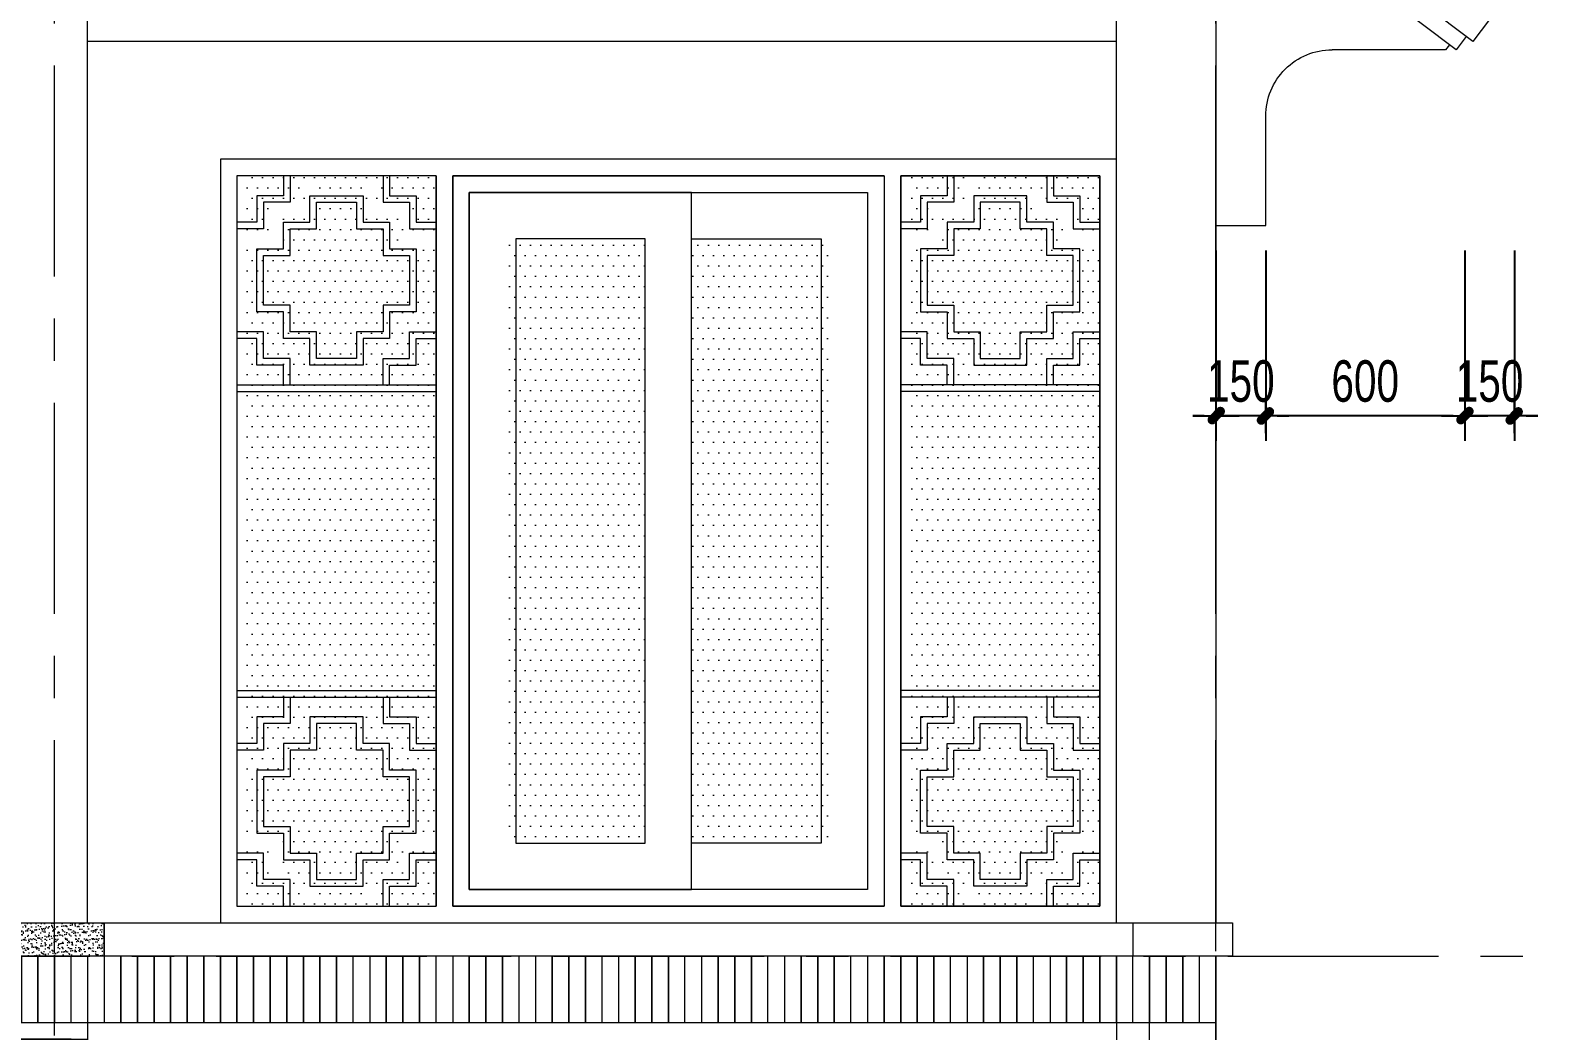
# Model space of a CAD drawing. Header units: inches. Extents: x 88947 to 296847, y 35049 to 161062.
# Drawn here: x 164875 to 169433, y 126605 to 129618 of the extents above; entities that cross this region are included whole.
import ezdxf

# ---------------------------------------------------------------- set-up
doc = ezdxf.new("R2010")
doc.units = ezdxf.units.IN
doc.header["$MEASUREMENT"] = 0
doc.header["$PDMODE"] = 1
doc.linetypes.add('ACAD_ISO03W100', pattern=[30, 12, -18])
doc.linetypes.add('CENTER', pattern=[50.8, 31.75, -6.35, 6.35, -6.35])
for name, color, linetype, lineweight in [('A-Dims', 145, 'Continuous', 25), ('CUA', 42, 'Continuous', 20), ('DIM', 7, 'Continuous', 25), ('HACTH', 8, 'Continuous', 5), ('HATCH', 8, 'Continuous', 5), ('KHUNG 1', 6, 'Continuous', 70), ('THAY', 3, 'Continuous', 18), ('TRUC', 252, 'ACAD_ISO03W100', 13), ('TUONG', 4, 'Continuous', 50), ('vdung', 56, 'Continuous', 9)]:
    doc.layers.add(name, color=color, linetype=linetype, lineweight=lineweight)
doc.styles.add('VNI-HELVE-CONDENSE', font='VNARIAL.TTF', dxfattribs={"width": 0.7})
doc.dimstyles.new('TAS-100', dxfattribs={"dimscale": 50, "dimtxt": 2.5, "dimasz": 0.7, "dimexe": 1.5, "dimexo": 1.5, "dimgap": 0.8, "dimtad": 1, "dimdec": 0, "dimzin": 3, "dimdsep": 46, "dimtxsty": 'VNI-HELVE-CONDENSE', "dimblk": 'TICK', "dimcen": 2.5, "dimclrt": 71, "dimazin": 2, "dimtfac": 0.75, "dimtdec": 0, "dimtix": 1, "dimtmove": 2, "dimatfit": 2, "dimldrblk": 'TICK123', "dimfxl": 1.5, "dimtolj": 1, "dimtzin": 0, "dimarcsym": 0})
pattern_1 = [(180, (1285.023, 940), (-15.625, 31.25), [0, -31.25])]
pattern_2 = [(7e-15, (1414.978, 940), (15.625, 31.25), [0, -31.25])]

# ---------------------------------------------------------------- blocks, each defined once
blk = doc.blocks.new('TICK')
at = {"layer": 'A-Dims', "color": 1}
for p, q in [((0, 1.5), (0, -1.5)), ((-2, 0), (2, 0))]:
    blk.add_line(p, q, dxfattribs=at)
at = {"layer": 'A-Dims', "color": 1, "const_width": 0.788}
blk.add_lwpolyline([(-0.33, -0.35), (0.38, 0.38)], dxfattribs=at)
at = {"layer": 'A-Dims', "color": 1, "const_width": 0.394}
for points in [[(0.24, 0.52, -0.414214), (0.52, 0.52, -1)], [(0.52, 0.52, -0.414214), (0.52, 0.24, -1)], [(-0.47, -0.21, 0.414214), (-0.47, -0.49, 1)], [(-0.47, -0.49, 0.414214), (-0.19, -0.49, 1)]]:
    blk.add_lwpolyline(points, format="xyb", dxfattribs=at)
blk = doc.blocks.new('*D930')
at = {"layer": 'Defpoints', "color": 0}
for p in [(168597.7, 129030.3), (169197.3, 129030.3), (168597.7, 128457.4)]:
    blk.add_point(p, dxfattribs=at)
at = {"layer": 'DIM', "color": 0, "lineweight": -2}
for p, q in [((168597.7, 128955.3), (168597.7, 128382.4)), ((169197.3, 128955.3), (169197.3, 128382.4)), ((169162.3, 128457.4), (168632.7, 128457.4))]:
    blk.add_line(p, q, dxfattribs=at)
at = {"layer": 'DIM', "color": 0, "lineweight": -2, "xscale": 35, "yscale": 35, "zscale": 35, "rotation": 180}
blk.add_blockref('TICK', (168597.7, 128457.4), dxfattribs=at)
at = {"layer": 'DIM', "color": 0, "lineweight": -2, "xscale": 35, "yscale": 35, "zscale": 35}
blk.add_blockref('TICK', (169197.3, 128457.4), dxfattribs=at)
at = {"layer": 'DIM', "color": 71, "insert": (168897.5, 128561.2), "char_height": 125, "attachment_point": 5, "style": 'VNI-HELVE-CONDENSE'}
blk.add_mtext('\\A1;600', dxfattribs=at)
blk = doc.blocks.new('TICK123')
at = {"layer": 'A-Dims', "color": 1}
blk.add_lwpolyline([(0.05, 0, 0, 0.84, 0), (-2.11, 0, 8.4, 8.4, 0)], format="xyseb", dxfattribs=at)
blk = doc.blocks.new('*D931')
at = {"layer": 'Defpoints', "color": 0}
for p in [(168447.7, 129030.3), (168597.7, 129030.3), (168447.7, 128457.4)]:
    blk.add_point(p, dxfattribs=at)
at = {"layer": 'DIM', "color": 0, "lineweight": -2}
for p, q in [((168447.7, 128955.3), (168447.7, 128382.4)), ((168597.7, 128955.3), (168597.7, 128382.4)), ((168412.7, 128457.4), (168377.7, 128457.4)), ((168597.7, 128457.4), (168447.7, 128457.4)), ((168632.7, 128457.4), (168667.7, 128457.4))]:
    blk.add_line(p, q, dxfattribs=at)
at = {"layer": 'DIM', "color": 0, "lineweight": -2, "xscale": 35, "yscale": 35, "zscale": 35}
blk.add_blockref('TICK', (168447.7, 128457.4), dxfattribs=at)
at = {"layer": 'DIM', "color": 0, "lineweight": -2, "xscale": 35, "yscale": 35, "zscale": 35, "rotation": 180}
blk.add_blockref('TICK', (168597.7, 128457.4), dxfattribs=at)
at = {"layer": 'DIM', "color": 71, "insert": (168522.7, 128561.2), "char_height": 125, "attachment_point": 5, "style": 'VNI-HELVE-CONDENSE'}
blk.add_mtext('\\A1;150', dxfattribs=at)
blk = doc.blocks.new('*D932')
at = {"layer": 'Defpoints', "color": 0}
for p in [(169197.3, 129030.3), (169347.3, 129030.3), (169197.3, 128457.4)]:
    blk.add_point(p, dxfattribs=at)
at = {"layer": 'DIM', "color": 0, "lineweight": -2}
for p, q in [((169197.3, 128955.3), (169197.3, 128382.4)), ((169347.3, 128955.3), (169347.3, 128382.4)), ((169162.3, 128457.4), (169127.3, 128457.4)), ((169347.3, 128457.4), (169197.3, 128457.4)), ((169382.3, 128457.4), (169417.3, 128457.4))]:
    blk.add_line(p, q, dxfattribs=at)
at = {"layer": 'DIM', "color": 0, "lineweight": -2, "xscale": 35, "yscale": 35, "zscale": 35}
blk.add_blockref('TICK', (169197.3, 128457.4), dxfattribs=at)
at = {"layer": 'DIM', "color": 0, "lineweight": -2, "xscale": 35, "yscale": 35, "zscale": 35, "rotation": 180}
blk.add_blockref('TICK', (169347.3, 128457.4), dxfattribs=at)
at = {"layer": 'DIM', "color": 71, "insert": (169272.3, 128561.2), "char_height": 125, "attachment_point": 5, "style": 'VNI-HELVE-CONDENSE'}
blk.add_mtext('\\A1;150', dxfattribs=at)
blk = doc.blocks.new('*D3778')
at = {"layer": 'Defpoints', "color": 0}
for p in [(168597.7, 129030.3), (169197.3, 129030.3), (168597.7, 128457.4)]:
    blk.add_point(p, dxfattribs=at)
at = {"layer": 'DIM', "color": 0, "lineweight": -2}
for p, q in [((168597.7, 128955.3), (168597.7, 128382.4)), ((169197.3, 128955.3), (169197.3, 128382.4)), ((169162.3, 128457.4), (168632.7, 128457.4))]:
    blk.add_line(p, q, dxfattribs=at)
at = {"layer": 'DIM', "color": 0, "lineweight": -2, "xscale": 35, "yscale": 35, "zscale": 35, "rotation": 180}
blk.add_blockref('TICK', (168597.7, 128457.4), dxfattribs=at)
at = {"layer": 'DIM', "color": 0, "lineweight": -2, "xscale": 35, "yscale": 35, "zscale": 35}
blk.add_blockref('TICK', (169197.3, 128457.4), dxfattribs=at)
at = {"layer": 'DIM', "color": 71, "insert": (168897.5, 128561.2), "char_height": 125, "attachment_point": 5, "style": 'VNI-HELVE-CONDENSE'}
blk.add_mtext('\\A1;600', dxfattribs=at)
blk = doc.blocks.new('*D3779')
at = {"layer": 'Defpoints', "color": 0}
for p in [(168447.7, 129030.3), (168597.7, 129030.3), (168447.7, 128457.4)]:
    blk.add_point(p, dxfattribs=at)
at = {"layer": 'DIM', "color": 0, "lineweight": -2}
for p, q in [((168447.7, 128955.3), (168447.7, 128382.4)), ((168597.7, 128955.3), (168597.7, 128382.4)), ((168412.7, 128457.4), (168377.7, 128457.4)), ((168597.7, 128457.4), (168447.7, 128457.4)), ((168632.7, 128457.4), (168667.7, 128457.4))]:
    blk.add_line(p, q, dxfattribs=at)
at = {"layer": 'DIM', "color": 0, "lineweight": -2, "xscale": 35, "yscale": 35, "zscale": 35}
blk.add_blockref('TICK', (168447.7, 128457.4), dxfattribs=at)
at = {"layer": 'DIM', "color": 0, "lineweight": -2, "xscale": 35, "yscale": 35, "zscale": 35, "rotation": 180}
blk.add_blockref('TICK', (168597.7, 128457.4), dxfattribs=at)
at = {"layer": 'DIM', "color": 71, "insert": (168522.7, 128561.2), "char_height": 125, "attachment_point": 5, "style": 'VNI-HELVE-CONDENSE'}
blk.add_mtext('\\A1;150', dxfattribs=at)
blk = doc.blocks.new('*D3780')
at = {"layer": 'Defpoints', "color": 0}
for p in [(169197.3, 129030.3), (169347.3, 129030.3), (169197.3, 128457.4)]:
    blk.add_point(p, dxfattribs=at)
at = {"layer": 'DIM', "color": 0, "lineweight": -2}
for p, q in [((169197.3, 128955.3), (169197.3, 128382.4)), ((169347.3, 128955.3), (169347.3, 128382.4)), ((169162.3, 128457.4), (169127.3, 128457.4)), ((169347.3, 128457.4), (169197.3, 128457.4)), ((169382.3, 128457.4), (169417.3, 128457.4))]:
    blk.add_line(p, q, dxfattribs=at)
at = {"layer": 'DIM', "color": 0, "lineweight": -2, "xscale": 35, "yscale": 35, "zscale": 35}
blk.add_blockref('TICK', (169197.3, 128457.4), dxfattribs=at)
at = {"layer": 'DIM', "color": 0, "lineweight": -2, "xscale": 35, "yscale": 35, "zscale": 35, "rotation": 180}
blk.add_blockref('TICK', (169347.3, 128457.4), dxfattribs=at)
at = {"layer": 'DIM', "color": 71, "insert": (169272.3, 128561.2), "char_height": 125, "attachment_point": 5, "style": 'VNI-HELVE-CONDENSE'}
blk.add_mtext('\\A1;150', dxfattribs=at)
blk = doc.blocks.new('A$C5E6024E7')
at = {"layer": 'HACTH'}
h = blk.add_hatch(dxfattribs=at)
h.set_pattern_fill('AR-SAND', color=256, scale=10, style=0)
h.set_pattern_definition([(37.5, (-350, 450), (-0.62993, 19.26824), [0, -15.2, 0, -17, 0, -16.25]), (7.5, (-350, 450), (17.6978, 28.2215), [0, -8.2, 0, -13.7, 0, -5.25]), (327.5, (-362.3, 450), (31.1414, 0.0566), [0, -5, 0, -18, 0, -23.5]), (317.5, (-362.3, 450), (30.0613, 8.7768), [0, -2.5, 0, -11.8, 0, -13.5])])
h.paths.add_polyline_path([(50, 550), (0, 550), (-350, 550), (-350, 450), (-249.8, 450), (-249.8, 450), (-199.8, 450), (-199.8, 450), (-149.8, 450), (-99.8, 450), (-49.8, 450), (-49.8, 450), (50, 450)])
for points in [[(-249.8, 450), (-249.8, 250), (-199.8, 250), (-199.8, 450)], [(-199.8, 450), (-199.8, 250), (-149.8, 250), (-149.8, 450)], [(-149.8, 450), (-149.8, 250), (-99.8, 250), (-99.8, 450)], [(-99.8, 450), (-99.8, 250), (-49.8, 250), (-49.8, 450)], [(-249.8, 200), (-249.8, 0), (-199.8, 0), (-199.8, 200)], [(-199.8, 200), (-199.8, 0), (-149.8, 0), (-149.8, 200)], [(-149.8, 200), (-149.8, 0), (-99.8, 0), (-99.8, 200)], [(-99.8, 200), (-99.8, 0), (-49.8, 0), (-49.8, 200)]]:
    blk.add_lwpolyline(points, close=True, dxfattribs=at)
for points in [[(-300, 250), (0, 250)], [(-300, 200), (0, 200)]]:
    blk.add_lwpolyline(points, dxfattribs=at)
at = {"layer": 'THAY'}
for points in [[(50, 450), (-350, 450), (-350, 550), (0, 550), (50, 550), (50, 450)], [(0, 450), (0, 0), (-300, 0), (-300, 450)]]:
    blk.add_lwpolyline(points, dxfattribs=at)
blk = doc.blocks.new('A$C4EF03B2E')
at = {"layer": 'THAY'}
for points in [[(-50, 7424.4), (-905.8, 6779.5), (-773.7, 6604.5), (-753.8, 6619.6), (-723.5, 6579.5), (-703.6, 6594.6), (-692.2, 6579.5), (-350, 6579.5)], [(-869.8, 6731.8), (-50, 7349.6)], [(-753.8, 6619.6), (-50, 7149.9)], [(-723.5, 6579.6), (-50, 7087.1)], [(0, 4062.1), (-905.8, 3379.5), (-773.7, 3204.5), (-753.8, 3219.6), (-723.5, 3179.5), (-703.6, 3194.6), (-692.2, 3179.5), (-350, 3179.5)], [(-869.8, 3331.8), (0, 3987.2)], [(-753.8, 3219.6), (0, 3787.6)], [(-723.5, 3179.6), (-5.8, 3720.4)]]:
    blk.add_lwpolyline(points, dxfattribs=at)
for points in [[(-150, 3949.1), (-150, 6379.5, 0.414214), (-350, 6579.5)], [(0, 2650), (0, 2650), (-150, 2650), (-150, 2979.5, 0.414214), (-350, 3179.5)]]:
    blk.add_lwpolyline(points, format="xyb", dxfattribs=at)
blk = doc.blocks.new('A$C7AC3160D')
at = {"layer": 'CUA'}
for points in [[(160, 0), (160, -80), (80, -80), (80, -160), (0, -160)], [(140, 0), (140, -60), (60, -60), (60, -140), (0, -140)], [(440, 0), (440, -80), (520, -80), (520, -160), (600, -160)], [(460, 0), (460, -60), (540, -60), (540, -140), (600, -140)], [(520, -240), (440, -240), (440, -160), (360, -160), (360, -80), (240, -80), (240, -160), (160, -160), (160, -240), (80, -240), (80, -390), (160, -390), (160, -470), (240, -470), (240, -550), (360, -550), (360, -470), (440, -470), (440, -390), (520, -390), (520, -240)], [(160, -630), (160, -550), (80, -550), (80, -470), (0, -470)], [(140, -630), (140, -570), (60, -570), (60, -490), (0, -490)], [(440, -630), (440, -550), (520, -550), (520, -470), (600, -470)], [(460, -630), (460, -570), (540, -570), (540, -490), (600, -490)], [(600, -630), (0, -630)], [(600, -650), (0, -650)]]:
    blk.add_lwpolyline(points, dxfattribs=at)
blk.add_lwpolyline([(540, -220), (460, -220), (460, -140), (380, -140), (380, -60), (220, -60), (220, -140), (140, -140), (140, -220), (60, -220), (60, -410), (140, -410), (140, -490), (220, -490), (220, -570), (380, -570), (380, -490), (460, -490), (460, -410), (540, -410)], close=True, dxfattribs=at)
blk = doc.blocks.new('A$C7E0F6372')
at = {"layer": 'HACTH'}
h = blk.add_hatch(dxfattribs=at)
h.set_pattern_fill('DOTS', color=256, scale=500, style=0)
h.set_pattern_definition(pattern_1)
h.paths.add_polyline_path([(1280, 240), (1280, 2060), (865, 2060), (865, 240)])
h = blk.add_hatch(dxfattribs=at)
h.set_pattern_fill('DOTS', color=256, scale=500, style=0)
h.set_pattern_definition(pattern_1)
h.paths.add_polyline_path([(1280, 240), (1280, 2060), (865, 2060), (865, 240)])
h = blk.add_hatch(dxfattribs=at)
h.set_pattern_fill('DOTS', color=256, scale=500, style=0)
h.set_pattern_definition(pattern_2)
h.paths.add_polyline_path([(1420, 2060), (1835, 2060), (1835, 240), (1420, 240)])
h = blk.add_hatch(dxfattribs=at)
h.set_pattern_fill('DOTS', color=256, scale=500, style=0)
h.set_pattern_definition(pattern_2)
h.paths.add_polyline_path([(1420, 2060), (1810, 2060), (1810, 240), (1420, 240)])
at = {"layer": 'HATCH'}
h = blk.add_hatch(dxfattribs=at)
h.set_pattern_fill('DOTS', color=256, scale=500, style=0)
h.set_pattern_definition([(180, (625.022, 50.008), (-15.625, 31.25), [0, -31.25])])
h.paths.add_polyline_path([(50, 2050), (150, 2050), (150, 2150), (250, 2150), (250, 2250), (425, 2250), (425, 2150), (525, 2150), (525, 2050), (625, 2050), (625, 250), (525, 250), (525, 150), (425, 150), (425, 50), (250, 50), (250, 150), (150, 150), (150, 250), (50, 250)])
h.paths.add_polyline_path([(445, 2250), (625, 2250), (625, 2070), (545, 2070), (545, 2170), (445, 2170)], flags=17)
h.paths.add_polyline_path([(50, 2250), (230, 2250), (230, 2170), (130, 2170), (130, 2070), (50, 2070)], flags=17)
h.paths.add_polyline_path([(50, 230), (130, 230), (130, 130), (230, 130), (230, 50), (50, 50)], flags=17)
h.paths.add_polyline_path([(445, 130), (545, 130), (545, 230), (625, 230), (625, 50), (445, 50)])
h = blk.add_hatch(dxfattribs=at)
h.set_pattern_fill('DOTS', color=256, scale=500, style=0)
h.set_pattern_definition([(0, (2049.978, 50.008), (15.625, 31.25), [0, -31.25])])
h.paths.add_polyline_path([(2625, 2050), (2525, 2050), (2525, 2150), (2425, 2150), (2425, 2250), (2250, 2250), (2250, 2150), (2150, 2150), (2150, 2050), (2050, 2050), (2050, 250), (2150, 250), (2150, 150), (2250, 150), (2250, 50), (2425, 50), (2425, 150), (2525, 150), (2525, 250), (2625, 250)])
h.paths.add_polyline_path([(2230, 2250), (2050, 2250), (2050, 2070), (2130, 2070), (2130, 2170), (2230, 2170)], flags=17)
h.paths.add_polyline_path([(2625, 2250), (2445, 2250), (2445, 2170), (2545, 2170), (2545, 2070), (2625, 2070)], flags=17)
h.paths.add_polyline_path([(2625, 230), (2545, 230), (2545, 130), (2445, 130), (2445, 50), (2625, 50)], flags=17)
h.paths.add_polyline_path([(2230, 130), (2130, 130), (2130, 230), (2050, 230), (2050, 50), (2230, 50)])
at = {"layer": 'CUA'}
for points in [[(0, 0), (0, 2300), (2700, 2300), (2700, 0)], [(650, 2250), (50, 2250), (50, 50), (650, 50)], [(2000, 2250), (700, 2250), (700, 50), (2000, 50)], [(2050, 2250), (2650, 2250), (2650, 50), (2050, 50)], [(1280, 2200), (1950, 2200), (1950, 100), (1280, 100)], [(1420, 2060), (1810, 2060), (1810, 240), (1420, 240)]]:
    blk.add_lwpolyline(points, close=True, dxfattribs=at)
for points in [[(650, 50), (50, 50), (50, 2250), (650, 2250)], [(650, 2250), (650, 50)], [(700, 2250), (2000, 2250)], [(700, 2250), (700, 50)], [(2000, 2250), (2000, 50)], [(2050, 2250), (2650, 2250), (2650, 50), (2050, 50)], [(2050, 2250), (2050, 50)], [(750, 2200), (750, 100), (1950, 100), (1950, 2200), (750, 2200)], [(1490, 2200), (750, 2200), (750, 100), (1490, 100)], [(1280, 2060), (890, 2060), (890, 240), (1280, 240)], [(2000, 50), (700, 50)]]:
    blk.add_lwpolyline(points, dxfattribs=at)
at = {"layer": 'vdung', "xscale": -1}
blk.add_blockref('A$C7AC3160D', (650, 2250), dxfattribs=at)
at = {"layer": 'vdung'}
blk.add_blockref('A$C7AC3160D', (2050, 2250), dxfattribs=at)
at = {"layer": 'vdung', "rotation": 180}
blk.add_blockref('A$C7AC3160D', (650, 50), dxfattribs=at)
at = {"layer": 'vdung', "xscale": -1, "rotation": 180}
blk.add_blockref('A$C7AC3160D', (2050, 50), dxfattribs=at)

msp = doc.modelspace()

# ---------------------------------------------------------------- linework, layer by layer
at = {"layer": 'HACTH'}
for points in [[(165097.7, 126830.3), (165097.7, 126630.3), (165147.7, 126630.3), (165147.7, 126830.3)], [(165097.7, 126830.3), (165097.7, 126630.3), (165147.7, 126630.3), (165147.7, 126830.3)], [(165147.7, 126830.3), (165147.7, 126630.3), (165197.7, 126630.3), (165197.7, 126830.3)], [(165147.7, 126830.3), (165147.7, 126630.3), (165197.7, 126630.3), (165197.7, 126830.3)], [(165197.7, 126830.3), (165197.7, 126630.3), (165247.7, 126630.3), (165247.7, 126830.3)], [(165197.7, 126830.3), (165197.7, 126630.3), (165247.7, 126630.3), (165247.7, 126830.3)], [(165247.7, 126830.3), (165247.7, 126630.3), (165297.7, 126630.3), (165297.7, 126830.3)], [(165247.7, 126830.3), (165247.7, 126630.3), (165297.7, 126630.3), (165297.7, 126830.3)], [(165297.7, 126830.3), (165297.7, 126630.3), (165347.7, 126630.3), (165347.7, 126830.3)], [(165297.7, 126830.3), (165297.7, 126630.3), (165347.7, 126630.3), (165347.7, 126830.3)], [(165347.7, 126830.3), (165347.7, 126630.3), (165397.7, 126630.3), (165397.7, 126830.3)], [(165347.7, 126830.3), (165347.7, 126630.3), (165397.7, 126630.3), (165397.7, 126830.3)], [(165397.7, 126830.3), (165397.7, 126630.3), (165447.7, 126630.3), (165447.7, 126830.3)], [(165397.7, 126830.3), (165397.7, 126630.3), (165447.7, 126630.3), (165447.7, 126830.3)], [(165447.7, 126830.3), (165447.7, 126630.3), (165497.7, 126630.3), (165497.7, 126830.3)], [(165447.7, 126830.3), (165447.7, 126630.3), (165497.7, 126630.3), (165497.7, 126830.3)], [(165497.7, 126830.3), (165497.7, 126630.3), (165547.7, 126630.3), (165547.7, 126830.3)], [(165497.7, 126830.3), (165497.7, 126630.3), (165547.7, 126630.3), (165547.7, 126830.3)], [(165547.7, 126830.3), (165547.7, 126630.3), (165597.7, 126630.3), (165597.7, 126830.3)], [(165547.7, 126830.3), (165547.7, 126630.3), (165597.7, 126630.3), (165597.7, 126830.3)], [(165597.7, 126830.3), (165597.7, 126630.3), (165647.7, 126630.3), (165647.7, 126830.3)], [(165597.7, 126830.3), (165597.7, 126630.3), (165647.7, 126630.3), (165647.7, 126830.3)], [(165647.7, 126830.3), (165647.7, 126630.3), (165697.7, 126630.3), (165697.7, 126830.3)], [(165647.7, 126830.3), (165647.7, 126630.3), (165697.7, 126630.3), (165697.7, 126830.3)], [(165697.7, 126830.3), (165697.7, 126630.3), (165747.7, 126630.3), (165747.7, 126830.3)], [(165697.7, 126830.3), (165697.7, 126630.3), (165747.7, 126630.3), (165747.7, 126830.3)], [(165747.7, 126830.3), (165747.7, 126630.3), (165797.7, 126630.3), (165797.7, 126830.3)], [(165747.7, 126830.3), (165747.7, 126630.3), (165797.7, 126630.3), (165797.7, 126830.3)], [(165797.7, 126830.3), (165797.7, 126630.3), (165847.7, 126630.3), (165847.7, 126830.3)], [(165797.7, 126830.3), (165797.7, 126630.3), (165847.7, 126630.3), (165847.7, 126830.3)], [(165897.7, 126830.3), (165897.7, 126630.3), (165947.7, 126630.3), (165947.7, 126830.3)], [(165897.7, 126830.3), (165897.7, 126630.3), (165947.7, 126630.3), (165947.7, 126830.3)], [(165947.7, 126830.3), (165947.7, 126630.3), (165997.7, 126630.3), (165997.7, 126830.3)], [(165947.7, 126830.3), (165947.7, 126630.3), (165997.7, 126630.3), (165997.7, 126830.3)], [(165997.7, 126830.3), (165997.7, 126630.3), (166047.7, 126630.3), (166047.7, 126830.3)], [(165997.7, 126830.3), (165997.7, 126630.3), (166047.7, 126630.3), (166047.7, 126830.3)], [(166047.7, 126830.3), (166047.7, 126630.3), (166097.7, 126630.3), (166097.7, 126830.3)], [(166047.7, 126830.3), (166047.7, 126630.3), (166097.7, 126630.3), (166097.7, 126830.3)], [(166147.7, 126830.3), (166147.7, 126630.3), (166197.7, 126630.3), (166197.7, 126830.3)], [(166147.7, 126830.3), (166147.7, 126630.3), (166197.7, 126630.3), (166197.7, 126830.3)], [(166197.7, 126830.3), (166197.7, 126630.3), (166247.7, 126630.3), (166247.7, 126830.3)], [(166197.7, 126830.3), (166197.7, 126630.3), (166247.7, 126630.3), (166247.7, 126830.3)], [(166247.7, 126830.3), (166247.7, 126630.3), (166297.7, 126630.3), (166297.7, 126830.3)], [(166247.7, 126830.3), (166247.7, 126630.3), (166297.7, 126630.3), (166297.7, 126830.3)], [(166297.7, 126830.3), (166297.7, 126630.3), (166347.7, 126630.3), (166347.7, 126830.3)], [(166297.7, 126830.3), (166297.7, 126630.3), (166347.7, 126630.3), (166347.7, 126830.3)], [(166397.7, 126830.3), (166397.7, 126630.3), (166447.7, 126630.3), (166447.7, 126830.3)], [(166397.7, 126830.3), (166397.7, 126630.3), (166447.7, 126630.3), (166447.7, 126830.3)], [(166447.7, 126830.3), (166447.7, 126630.3), (166497.7, 126630.3), (166497.7, 126830.3)], [(166447.7, 126830.3), (166447.7, 126630.3), (166497.7, 126630.3), (166497.7, 126830.3)], [(166497.7, 126830.3), (166497.7, 126630.3), (166547.7, 126630.3), (166547.7, 126830.3)], [(166497.7, 126830.3), (166497.7, 126630.3), (166547.7, 126630.3), (166547.7, 126830.3)], [(166547.7, 126830.3), (166547.7, 126630.3), (166597.7, 126630.3), (166597.7, 126830.3)], [(166547.7, 126830.3), (166547.7, 126630.3), (166597.7, 126630.3), (166597.7, 126830.3)], [(166647.7, 126830.3), (166647.7, 126630.3), (166697.7, 126630.3), (166697.7, 126830.3)], [(166647.7, 126830.3), (166647.7, 126630.3), (166697.7, 126630.3), (166697.7, 126830.3)], [(166697.7, 126830.3), (166697.7, 126630.3), (166747.7, 126630.3), (166747.7, 126830.3)], [(166697.7, 126830.3), (166697.7, 126630.3), (166747.7, 126630.3), (166747.7, 126830.3)], [(166747.7, 126830.3), (166747.7, 126630.3), (166797.7, 126630.3), (166797.7, 126830.3)], [(166747.7, 126830.3), (166747.7, 126630.3), (166797.7, 126630.3), (166797.7, 126830.3)], [(166797.7, 126830.3), (166797.7, 126630.3), (166847.7, 126630.3), (166847.7, 126830.3)], [(166797.7, 126830.3), (166797.7, 126630.3), (166847.7, 126630.3), (166847.7, 126830.3)], [(166897.7, 126830.3), (166897.7, 126630.3), (166947.7, 126630.3), (166947.7, 126830.3)], [(166897.7, 126830.3), (166897.7, 126630.3), (166947.7, 126630.3), (166947.7, 126830.3)], [(166947.7, 126830.3), (166947.7, 126630.3), (166997.7, 126630.3), (166997.7, 126830.3)], [(166947.7, 126830.3), (166947.7, 126630.3), (166997.7, 126630.3), (166997.7, 126830.3)], [(166997.7, 126830.3), (166997.7, 126630.3), (167047.7, 126630.3), (167047.7, 126830.3)], [(166997.7, 126830.3), (166997.7, 126630.3), (167047.7, 126630.3), (167047.7, 126830.3)], [(167047.7, 126830.3), (167047.7, 126630.3), (167097.7, 126630.3), (167097.7, 126830.3)], [(167047.7, 126830.3), (167047.7, 126630.3), (167097.7, 126630.3), (167097.7, 126830.3)], [(167147.7, 126830.3), (167147.7, 126630.3), (167197.7, 126630.3), (167197.7, 126830.3)], [(167147.7, 126830.3), (167147.7, 126630.3), (167197.7, 126630.3), (167197.7, 126830.3)], [(167197.7, 126830.3), (167197.7, 126630.3), (167247.7, 126630.3), (167247.7, 126830.3)], [(167197.7, 126830.3), (167197.7, 126630.3), (167247.7, 126630.3), (167247.7, 126830.3)], [(167247.7, 126830.3), (167247.7, 126630.3), (167297.7, 126630.3), (167297.7, 126830.3)], [(167247.7, 126830.3), (167247.7, 126630.3), (167297.7, 126630.3), (167297.7, 126830.3)], [(167297.7, 126830.3), (167297.7, 126630.3), (167347.7, 126630.3), (167347.7, 126830.3)], [(167297.7, 126830.3), (167297.7, 126630.3), (167347.7, 126630.3), (167347.7, 126830.3)], [(167397.7, 126830.3), (167397.7, 126630.3), (167447.7, 126630.3), (167447.7, 126830.3)], [(167397.7, 126830.3), (167397.7, 126630.3), (167447.7, 126630.3), (167447.7, 126830.3)], [(167447.7, 126830.3), (167447.7, 126630.3), (167497.7, 126630.3), (167497.7, 126830.3)], [(167447.7, 126830.3), (167447.7, 126630.3), (167497.7, 126630.3), (167497.7, 126830.3)], [(167497.7, 126830.3), (167497.7, 126630.3), (167547.7, 126630.3), (167547.7, 126830.3)], [(167497.7, 126830.3), (167497.7, 126630.3), (167547.7, 126630.3), (167547.7, 126830.3)], [(167547.7, 126830.3), (167547.7, 126630.3), (167597.7, 126630.3), (167597.7, 126830.3)], [(167547.7, 126830.3), (167547.7, 126630.3), (167597.7, 126630.3), (167597.7, 126830.3)], [(167597.7, 126830.3), (167597.7, 126630.3), (167647.7, 126630.3), (167647.7, 126830.3)], [(167597.7, 126830.3), (167597.7, 126630.3), (167647.7, 126630.3), (167647.7, 126830.3)], [(167697.7, 126830.3), (167697.7, 126630.3), (167747.7, 126630.3), (167747.7, 126830.3)], [(167697.7, 126830.3), (167697.7, 126630.3), (167747.7, 126630.3), (167747.7, 126830.3)], [(167747.7, 126830.3), (167747.7, 126630.3), (167797.7, 126630.3), (167797.7, 126830.3)], [(167747.7, 126830.3), (167747.7, 126630.3), (167797.7, 126630.3), (167797.7, 126830.3)], [(167797.7, 126830.3), (167797.7, 126630.3), (167847.7, 126630.3), (167847.7, 126830.3)], [(167797.7, 126830.3), (167797.7, 126630.3), (167847.7, 126630.3), (167847.7, 126830.3)], [(167847.7, 126830.3), (167847.7, 126630.3), (167897.7, 126630.3), (167897.7, 126830.3)], [(167847.7, 126830.3), (167847.7, 126630.3), (167897.7, 126630.3), (167897.7, 126830.3)], [(167947.7, 126830.3), (167947.7, 126630.3), (167997.7, 126630.3), (167997.7, 126830.3)], [(167947.7, 126830.3), (167947.7, 126630.3), (167997.7, 126630.3), (167997.7, 126830.3)], [(167997.7, 126830.3), (167997.7, 126630.3), (168047.7, 126630.3), (168047.7, 126830.3)], [(167997.7, 126830.3), (167997.7, 126630.3), (168047.7, 126630.3), (168047.7, 126830.3)], [(168047.7, 126830.3), (168047.7, 126630.3), (168097.7, 126630.3), (168097.7, 126830.3)], [(168047.7, 126830.3), (168047.7, 126630.3), (168097.7, 126630.3), (168097.7, 126830.3)], [(168097.7, 126830.3), (168097.7, 126630.3), (168147.7, 126630.3), (168147.7, 126830.3)], [(168097.7, 126830.3), (168097.7, 126630.3), (168147.7, 126630.3), (168147.7, 126830.3)], [(168147.7, 126830.3), (168147.7, 126630.3), (168197.7, 126630.3), (168197.7, 126830.3)], [(168147.7, 126830.3), (168147.7, 126630.3), (168197.7, 126630.3), (168197.7, 126830.3)], [(168247.7, 126830.3), (168247.7, 126630.3), (168297.7, 126630.3), (168297.7, 126830.3)], [(168247.7, 126830.3), (168247.7, 126630.3), (168297.7, 126630.3), (168297.7, 126830.3)], [(168297.7, 126830.3), (168297.7, 126630.3), (168347.7, 126630.3), (168347.7, 126830.3)], [(168297.7, 126830.3), (168297.7, 126630.3), (168347.7, 126630.3), (168347.7, 126830.3)], [(168347.7, 126830.3), (168347.7, 126630.3), (168397.7, 126630.3), (168397.7, 126830.3)], [(168347.7, 126830.3), (168347.7, 126630.3), (168397.7, 126630.3), (168397.7, 126830.3)]]:
    msp.add_lwpolyline(points, close=True, dxfattribs=at)
msp.add_lwpolyline([(165047.7, 126630.3), (168447.7, 126630.3)], dxfattribs=at)
msp.add_lwpolyline([(165047.7, 126630.3), (168447.7, 126630.3)], dxfattribs=at)
at = {"layer": 'THAY'}
for points in [[(168147.7, 126930.3), (168147.7, 132546), (168447.7, 132546), (168447.7, 126930.3)], [(165047.7, 126930.3), (165047.7, 132186)], [(165047.7, 129585.6), (168147.9, 129585.5)], [(168247.7, 126830.3), (165097.7, 126830.3), (165097.7, 126930.3), (168247.7, 126930.3)], [(168047.7, 126930.3), (168147.7, 126930.3), (168197.7, 126930.3), (168197.7, 126830.3), (168047.7, 126830.3)], [(168247.7, 126930.3), (168447.7, 126930.3), (168497.7, 126930.3), (168497.7, 126830.3), (168247.7, 126830.3)], [(168147.7, 126830.3), (168147.7, 126380.3), (168447.7, 126380.3), (168447.7, 126830.3)], [(168447.7, 126830.3), (168447.7, 126380.3), (168247.7, 126380.3), (168247.7, 126830.3)]]:
    msp.add_lwpolyline(points, dxfattribs=at)
at = {"layer": 'TRUC', "linetype": 'CENTER', "ltscale": 20}
for points in [[(164947.7, 125828.9), (164947.7, 137808.8)], [(168447.7, 125828.9), (168447.7, 137808.8)], [(153243.2, 126830.3), (171717.3, 126830.3)]]:
    msp.add_lwpolyline(points, dxfattribs=at)

# ---------------------------------------------------------------- block references
at = {"layer": 'KHUNG 1', "xscale": -1}
msp.add_blockref('A$C4EF03B2E', (168447.7, 126380.3), dxfattribs=at)
at = {"layer": 'TUONG'}
msp.add_blockref('A$C5E6024E7', (165047.7, 126380.3), dxfattribs=at)
at = {"layer": 'vdung', "xscale": -1}
msp.add_blockref('A$C7E0F6372', (168147.7, 126930.3), dxfattribs=at)

# ---------------------------------------------------------------- dimensions: what is measured, and where the dimension line sits
at = {"layer": 'DIM'}
for base, p1, p2, picture, middle in [((168447.7, 128457.4), (168597.7, 129030.3), (168447.7, 129030.3), '*D931', (168522.7, 128561.2)), ((168447.7, 128457.4), (168597.7, 129030.3), (168447.7, 129030.3), '*D3779', (168522.7, 128561.2)), ((168597.7, 128457.4), (169197.3, 129030.3), (168597.7, 129030.3), '*D930', (168897.5, 128561.2)), ((168597.7, 128457.4), (169197.3, 129030.3), (168597.7, 129030.3), '*D3778', (168897.5, 128561.2)), ((169197.3, 128457.4), (169347.3, 129030.3), (169197.3, 129030.3), '*D932', (169272.3, 128561.2)), ((169197.3, 128457.4), (169347.3, 129030.3), (169197.3, 129030.3), '*D3780', (169272.3, 128561.2))]:
    dim = msp.add_linear_dim(base=base, p1=p1, p2=p2, angle=180, dimstyle='TAS-100', dxfattribs=at)
    dim.commit()
    dim.dimension.update_dxf_attribs({"geometry": picture, "text_midpoint": middle})

doc.saveas('drawing.dxf')
